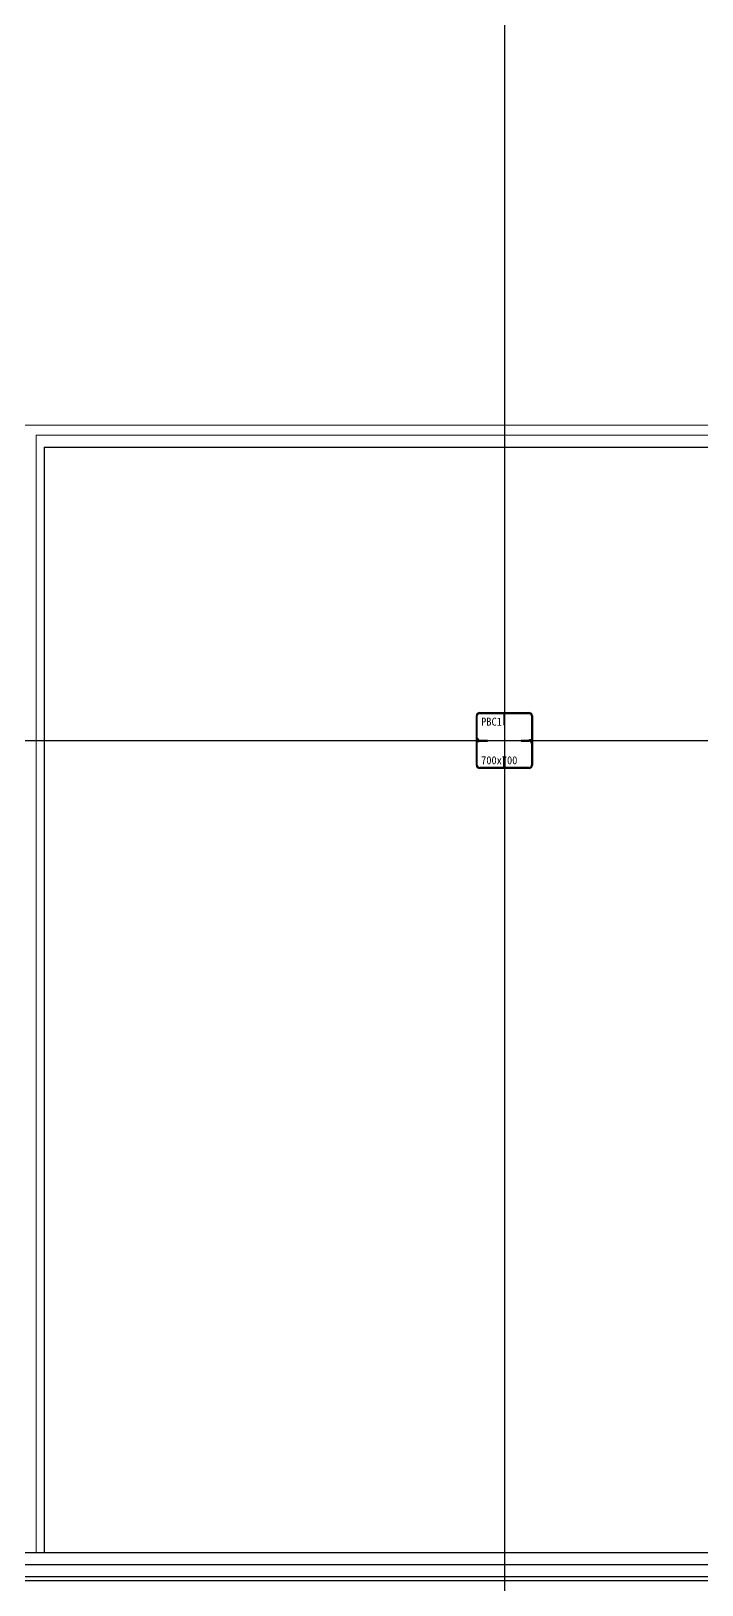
# Model space of a CAD drawing. Extents: x 152195838 to 160350639, y 364657247 to 370318102.
# Drawn here: x 157631035 to 157639415, y 364983482 to 365002896 of the extents above; entities that cross this region are included whole.
import ezdxf

# ---------------------------------------------------------------- set-up
doc = ezdxf.new("R2010")
doc.units = 0
doc.header["$MEASUREMENT"] = 0
doc.linetypes.add('DASHED', pattern=[0.75, 0.5, -0.25])
doc.linetypes.add('지하1층평면도_$0$CEN', pattern=[62, 60, -1, 0, -1])
doc.layers.get('0').update_dxf_attribs({"linetype": 'CONTINUOUS'})
doc.layers.get('Defpoints').update_dxf_attribs({"linetype": 'CONTINUOUS'})
for name, color, linetype in [('-S-foundation txt', 3, 'CONTINUOUS'), ('4A.TEC 마감선 1', 6, 'CONTINUOUS'), ('4A.TEC 벽체 2', 3, 'CONTINUOUS'), ('4A.TEC 벽체 3', 4, 'CONTINUOUS'), ('4A.TEC 벽체 4', 7, 'CONTINUOUS'), ('INSULATION', 254, '지하1층평면도_$0$CEN'), ('P-BOX', 3, 'CONTINUOUS')]:
    doc.layers.add(name, color=color, linetype=linetype)
doc.layers.add('DEFPOINT', color=135, linetype='CONTINUOUS', plot=False)
doc.styles.add('돋움체', font='')
doc.styles.get('돋움체').set_extended_font_data('DotumChe')

# ---------------------------------------------------------------- blocks, each defined once
blk = doc.blocks.new('A$C111325cc')
at = {"layer": 'DEFPOINT'}
for p, q in [((193276, 244000), (193276, 0)), ((0, 97063), (324969, 97063))]:
    blk.add_line(p, q, dxfattribs=at)
blk = doc.blocks.new('PBC1(B2F)')
at = {"layer": 'P-BOX'}
h = blk.add_hatch(color=256, dxfattribs=at)
h.dxf.hatch_style = 1
h.paths.add_polyline_path([(100, 486), (100, 444), (142, 444, -0.414214)])
h = blk.add_hatch(color=256, dxfattribs=at)
h.dxf.hatch_style = 1
h.paths.add_polyline_path([(800, 456), (758, 456, -0.414214), (800, 414)])
at = {"layer": 'Defpoints', "color": 1, "ltscale": 50}
for p, q in [((450, 950), (450, 0)), ((0, 450), (900, 450))]:
    blk.add_line(p, q, dxfattribs=at)
at = {"layer": 'P-BOX', "color": 3, "ltscale": 50}
for p, q in [((444, 788), (444, 648)), ((456, 648), (456, 788)), ((444, 648), (456, 648)), ((100, 444), (240, 444)), ((142, 456), (240, 456)), ((240, 456), (240, 444)), ((660, 456), (800, 456)), ((660, 456), (660, 444)), ((660, 444), (758, 444)), ((444, 112), (444, 252)), ((444, 252), (456, 252)), ((456, 252), (456, 112))]:
    blk.add_line(p, q, dxfattribs=at)
for points in [[(142, 800), (758, 800)], [(142, 788), (758, 788)], [(100, 142), (100, 758)], [(112, 486), (112, 758)], [(788, 758), (788, 456)], [(800, 758), (800, 142)], [(112, 142), (112, 444)], [(112, 444), (137, 444), (137, 435), (112, 435), (112, 444)], [(763, 465), (788, 465), (788, 456), (763, 456), (763, 465)], [(788, 414), (788, 142)], [(758, 112), (142, 112)], [(758, 100), (142, 100)]]:
    blk.add_lwpolyline(points, dxfattribs=at)
for centre, radius, start, end in [((142, 758), 42, 90, 180), ((142, 758), 30, 90, 180), ((758, 758), 42, 0, 90), ((758, 758), 30, 0, 90), ((142, 486), 42, 180, 270), ((142, 486), 30, 180, 270), ((758, 414), 42, 0, 90), ((758, 414), 30, 0, 90), ((142, 142), 42, 180, 270), ((142, 142), 30, 180, 270), ((758, 142), 42, 270, 0), ((758, 142), 30, 270, 0)]:
    blk.add_arc(centre, radius, start, end, dxfattribs=at)
at = {"layer": 'DEFPOINT', "style": '돋움체'}
for s, p in [('PBC1', (160, 636)), ('700x700', (160, 154))]:
    blk.add_text(s, height=100, dxfattribs=at).set_placement(p)
blk = doc.blocks.new('B2FCOL')
at = {"layer": '-S-foundation txt', "linetype": 'DASHED'}
blk.add_blockref('PBC1(B2F)', (57050, 11050), dxfattribs=at)

msp = doc.modelspace()

# ---------------------------------------------------------------- linework, layer by layer
at = {"layer": '4A.TEC 마감선 1', "flags": 128}
msp.add_lwpolyline([(157669097.0046, 364994431.8958), (157669097.0046, 364983881.8958), (157579522.0046, 364983881.8958)], dxfattribs=at)
at = {"layer": '4A.TEC 벽체 2', "linetype": 'Continuous'}
for points in [[(157669247.0046, 364994431.8958), (157669247.0046, 364983731.8958), (157579547.0046, 364983731.8958), (157579547.0046, 364983531.8958)], [(157669397.0046, 364994431.8958), (157669397.0046, 364983581.8958), (157579697.0046, 364983581.8958)]]:
    msp.add_lwpolyline(points, dxfattribs=at)
at = {"layer": '4A.TEC 벽체 3', "flags": 128}
for points in [[(157631197.0046, 364997696.8958), (157631197.0046, 364983881.8958)], [(157631197.0046, 364997696.8958), (157659197.0046, 364997696.8958)]]:
    msp.add_lwpolyline(points, dxfattribs=at)
at = {"layer": '4A.TEC 벽체 4', "color": 251, "lineweight": 0, "ltscale": 15}
for points in [[(157625672.0046, 364997971.8958), (157659347.0046, 364997971.8958)], [(157631097.0046, 364997846.8958), (157631097.0046, 364983881.8958)], [(157631097.0046, 364997846.8958), (157659347.0046, 364997846.8958)]]:
    msp.add_lwpolyline(points, dxfattribs=at)
at = {"layer": 'INSULATION', "linetype": 'Continuous'}
msp.add_lwpolyline([(157669447.0046, 364994431.8958), (157669447.0046, 364983531.8958), (157579697.0046, 364983531.8958)], dxfattribs=at)

# ---------------------------------------------------------------- block references
msp.add_blockref('B2FCOL', (157579447.0046, 364982531.8958))
at = {"layer": 'DEFPOINT'}
msp.add_blockref('A$C111325cc', (157443670.7413, 364896968.7328), dxfattribs=at)

doc.saveas('drawing.dxf')
